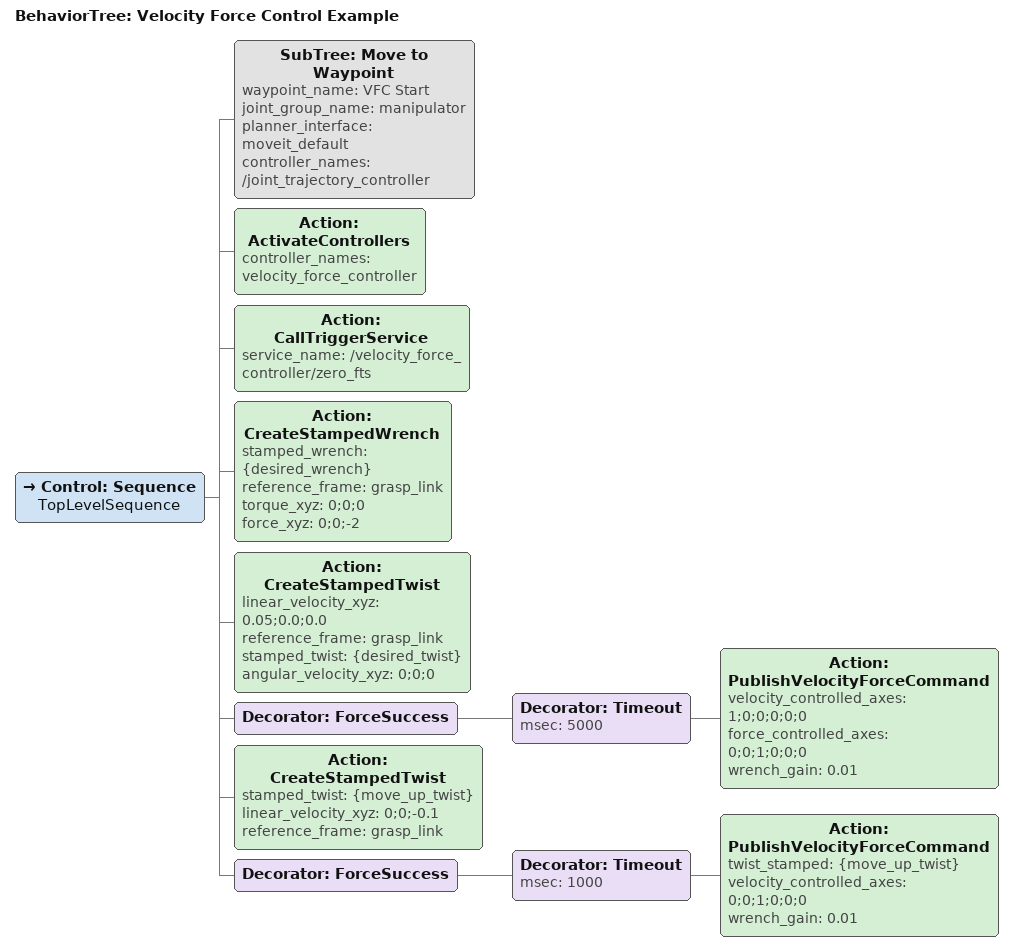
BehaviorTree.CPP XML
<?xml version='1.0' encoding='UTF-8'?>
<root BTCPP_format="4" main_tree_to_execute="Velocity Force Control Example">
  <BehaviorTree ID="Velocity Force Control Example" _description="An example showing how to use the Velocity Force Controller (VFC). Moves sideways on a table while applying a force.">
    <Control ID="Sequence" name="TopLevelSequence">
      <!--Move to the starting configuration.-->
      <SubTree ID="Move to Waypoint" waypoint_name="VFC Start" joint_group_name="manipulator" planner_interface="moveit_default" controller_names="/joint_trajectory_controller"/>
      <!--Activate the Velocity Force Controller.-->
      <Action ID="ActivateControllers" controller_names="velocity_force_controller"/>
      <!--Tare the force/torque sensor right before starting motion.-->
      <Action ID="CallTriggerService" service_name="/velocity_force_controller/zero_fts"/>
      <!--Create a StampedWrench message with the force/torque to apply.-->
      <Action ID="CreateStampedWrench" stamped_wrench="{desired_wrench}" reference_frame="grasp_link" torque_xyz="0;0;0" force_xyz="0;0;-2"/>
      <!--Create a StampedTwist message with the Cartesian velocity to move with.-->
      <Action ID="CreateStampedTwist" linear_velocity_xyz="0.05;0.0;0.0" reference_frame="grasp_link" stamped_twist="{desired_twist}" angular_velocity_xyz="0;0;0"/>
      <!--Publish the controller command in a loop during 5s.-->
      <Decorator ID="ForceSuccess">
        <Decorator ID="Timeout" msec="5000">
          <Action ID="PublishVelocityForceCommand" velocity_controlled_axes="1;0;0;0;0;0" force_controlled_axes="0;0;1;0;0;0" wrench_gain="0.01"/>
        </Decorator>
      </Decorator>
      <!-- Move up away from the table for 1 second.-->
      <Action ID="CreateStampedTwist" stamped_twist="{move_up_twist}" linear_velocity_xyz="0;0;-0.1" reference_frame="grasp_link"/>
      <Decorator ID="ForceSuccess">
        <Decorator ID="Timeout" msec="1000">
          <Action ID="PublishVelocityForceCommand" twist_stamped="{move_up_twist}" velocity_controlled_axes="0;0;1;0;0;0" wrench_gain="0.01"/>
        </Decorator>
      </Decorator>
    </Control>
  </BehaviorTree>
</root>
